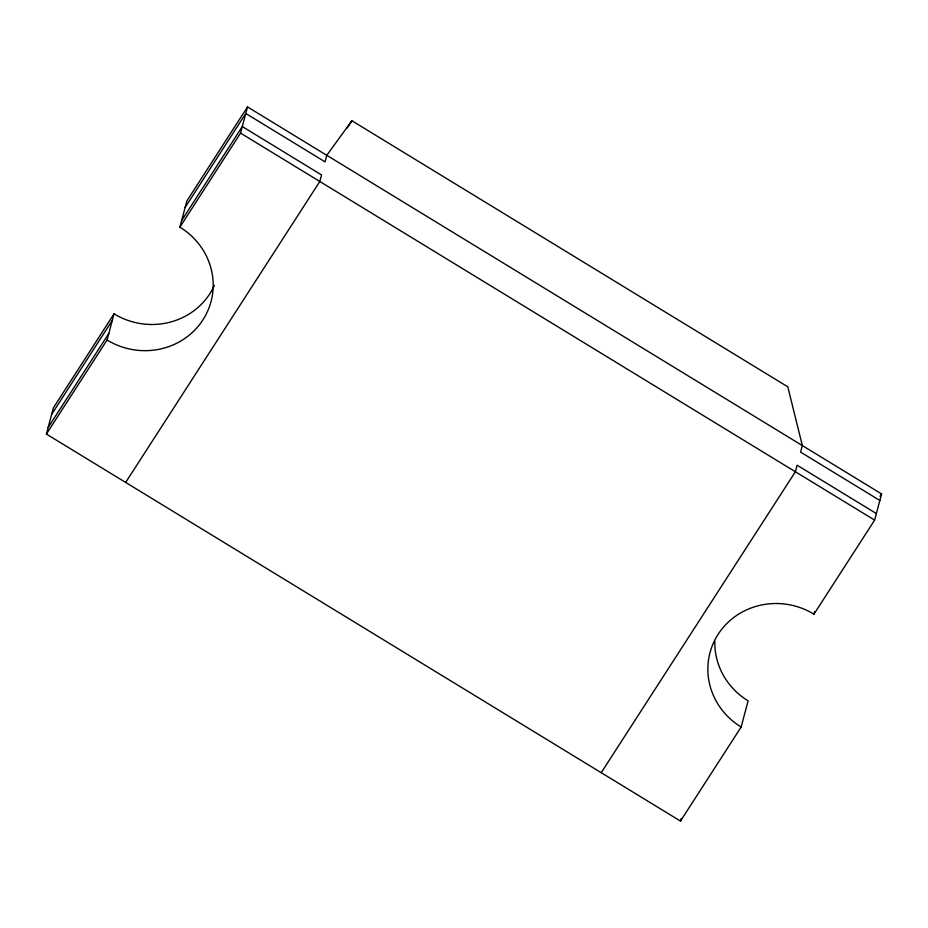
<?xml version="1.0" encoding="UTF-8"?>
<svg xmlns="http://www.w3.org/2000/svg" width="928" height="928" viewBox="0 0 928 928"><rect width="100%" height="100%" fill="white"/><g stroke="black" fill="none" stroke-linecap="round" stroke-linejoin="round"><path stroke-width="1.39" d="M714.838 641.213A69.902 66.886 14.9 0 0 748.119 700.849L741.147 727.03L680.479 821.071L46.4 434.06L53.372 407.879L114.04 313.826A69.902 66.886 14.9 0 0 214.414 285.395M46.4 434.06L107.068 340.008L114.04 313.826M107.068 340.008A69.902 66.886 14.9 0 0 202.919 319.87A69.902 66.886 14.9 0 0 179.881 227.151L186.853 200.97L247.521 106.929L881.6 493.94L874.628 520.121L813.96 614.174A69.902 66.886 14.9 0 0 718.11 634.323A69.902 66.886 14.9 0 0 741.147 727.03M179.881 227.151L240.561 133.11L247.521 106.929M680.479 821.071L681.175 818.461M813.96 614.174L814.656 611.552M51.62 414.422L112.3 320.369M185.101 207.512L245.781 113.471L325.044 161.843L326.784 155.301L351.874 120.744L787.802 386.825L802.337 445.568L800.597 452.11L879.86 500.482M48.14 427.518L108.82 333.465M181.621 220.609L242.301 126.556L321.552 174.94L319.812 181.482L125.663 482.432M347.176 128.029L351.874 120.744M601.216 772.699L795.377 471.749L797.117 465.206L876.38 513.578M880.046 496.352L881.6 493.94M240.561 133.11L874.628 520.121"/></g></svg>
